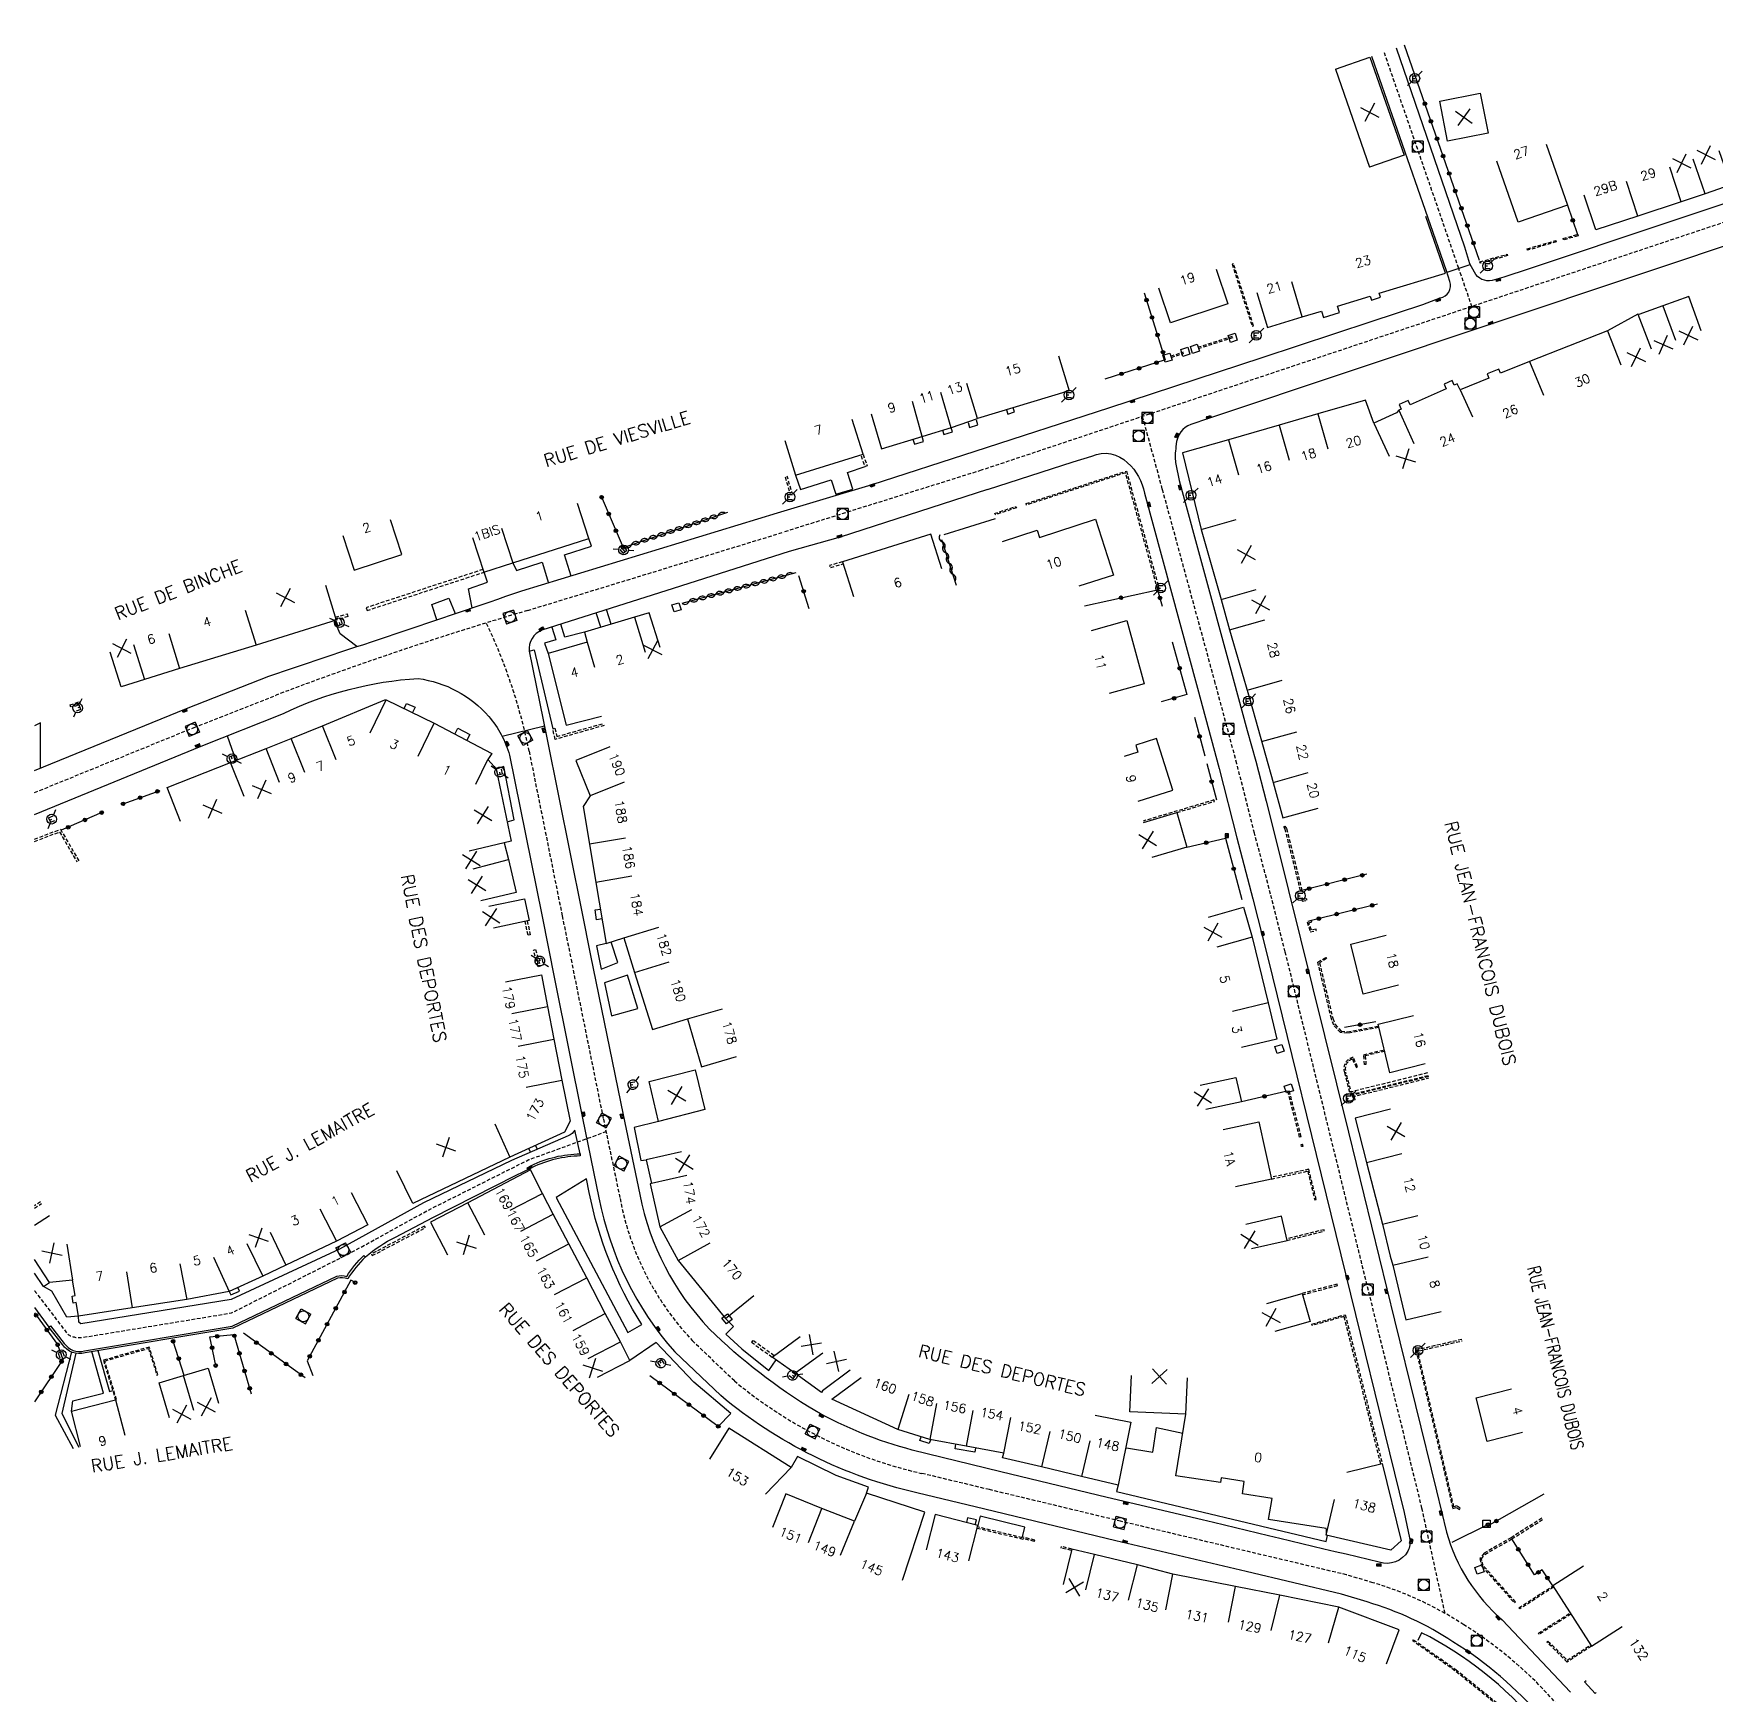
# Model space of a CAD drawing. Header units: millimetres. Extents: x 150000 to 151000, y 127999 to 129000.
# Drawn here: x 149999.9 to 150230.3, y 128436.1 to 128663.8 of the extents above; entities that cross this region are included whole.
import ezdxf
from ezdxf.enums import TextEntityAlignment as Align

# ---------------------------------------------------------------- set-up
doc = ezdxf.new("R2010")
doc.units = ezdxf.units.MM
doc.linetypes.add('DASHED', pattern=[0.75, 0.5, -0.25])
doc.layers.get('0').update_dxf_attribs({"linetype": 'CONTINUOUS'})
for name, color, linetype in [('W0001', 6, 'DASHED'), ('W0008', 7, 'CONTINUOUS'), ('W0017', 7, 'CONTINUOUS'), ('W0100', 7, 'CONTINUOUS'), ('W0112', 1, 'DASHED'), ('W0310', 3, 'CONTINUOUS'), ('W0322', 7, 'CONTINUOUS'), ('W0330', 7, 'CONTINUOUS'), ('W0334', 7, 'CONTINUOUS'), ('W0400', 7, 'CONTINUOUS'), ('W0420', 7, 'CONTINUOUS'), ('W0471', 7, 'CONTINUOUS'), ('W0984', 7, 'CONTINUOUS'), ('W0989', 7, 'CONTINUOUS'), ('W0991', 7, 'CONTINUOUS'), ('W1102', 7, 'CONTINUOUS')]:
    doc.layers.add(name, color=color, linetype=linetype)
doc.styles.get("Standard").update_dxf_attribs({"font": 'romans.shx', "width": 0.85})

# ---------------------------------------------------------------- blocks, each defined once
blk = doc.blocks.new('t991o')
at = {"color": 0, "linetype": 'Continuous'}
for p, q in [((-1, 1), (1, -1)), ((-1, -1), (1, 1))]:
    blk.add_line(p, q, dxfattribs=at)
blk = doc.blocks.new('t322o')
at = {"color": 0, "linetype": 'Continuous'}
for radius in [0.25, 0.15]:
    blk.add_circle((0, 0), radius, dxfattribs=at)
blk = doc.blocks.new('T471')
for p, q in [((-0.333334, 0.333334), (-0.333334, -0.333334)), ((-0.333334, 0.333334), (0.333334, 0.333334)), ((-0.333334, 0), (0, 0)), ((0.500001, 0.500001), (1.000002, 1.000002)), ((-0.500001, -0.500001), (-1.000002, -1.000002)), ((-0.333334, -0.333334), (0.333334, -0.333334))]:
    blk.add_line(p, q)
blk.add_ellipse((0, 0), major_axis=(0.471405, 0.471405), ratio=1, start_param=5.4977871438, end_param=11.780972451)
blk = doc.blocks.new('T400')
for p, q in [((-0.15, 0.3), (0.15, 0.3)), ((-0.15, -0.25), (-0.15, 0.3)), ((-0.15, 0.15), (0.15, 0.15)), ((-0.15, 0), (0.15, 0)), ((0.15, 0.3), (0.15, -0.25)), ((-0.15, -0.15), (0.15, -0.15)), ((-0.15, -0.25), (-0.15, -0.3)), ((-0.15, -0.3), (0.15, -0.3)), ((0.15, -0.3), (0.15, -0.25))]:
    blk.add_line(p, q)
blk = doc.blocks.new('T420')
for p, q in [((0.75, 0.75), (-0.75, 0.75)), ((-0.75, 0.75), (-0.75, -0.75)), ((0.75, 0.75), (0.75, -0.75)), ((0.75, -0.75), (-0.75, -0.75))]:
    blk.add_line(p, q)
blk.add_ellipse((0, 0), major_axis=(-0.53, 0.53), ratio=1, start_param=3.926991, end_param=10.210176)
blk = doc.blocks.new('t112o')
at = {"color": 0, "linetype": 'Continuous'}
for p, q in [((-0.5, 0.5), (0.5, 0.5)), ((-0.5, -0.5), (-0.5, 0.5)), ((0.5, 0.5), (0.5, -0.5)), ((0.5, -0.5), (-0.5, -0.5))]:
    blk.add_line(p, q, dxfattribs=at)
blk = doc.blocks.new('t310o')
at = {"color": 0, "linetype": 'Continuous'}
for centre, start, end in [((-0.5, 0.38), 216.8699, 323.1304), ((0.5, -0.37), 36.8699, 143.1303)]:
    blk.add_arc(centre, 0.625, start, end, dxfattribs=at)
blk = doc.blocks.new('t330o')
at = {"color": 0, "linetype": 'Continuous'}
for p, q in [((0.25, -0.25), (-0.25, 0.25)), ((-0.25, -0.25), (0.25, 0.25)), ((-0.25, 0.25), (-0.25, -0.25)), ((0.25, 0.25), (-0.25, 0.25)), ((0.25, -0.25), (0.25, 0.25)), ((-0.25, -0.25), (0.25, -0.25)), ((-0.25, -0.25), (-0.25, -0.25))]:
    blk.add_line(p, q, dxfattribs=at)

msp = doc.modelspace()

# ---------------------------------------------------------------- linework, layer by layer
msp.add_line((150176.97, 128458.85), (150177.01, 128457.98))
at = {"layer": 'W0001'}
for points in [[(150925.49, 129000), (150899.54, 128981.96), (150856.27, 128951.99), (150826.38, 128930.3), (150799.24, 128909.84), (150759.98, 128881.2), (150720.33, 128854.38), (150689.6, 128834.49), (150658.57, 128815.58), (150633.9, 128801.57), (150604.6, 128784.79), (150567.76, 128765.15), (150494.52, 128731.21), (150480.69, 128725.78), (150468.63, 128717.09), (150129.73, 128603.93)], [(150196.99, 128626.3), (150195.16, 128631.61), (150184.95, 128661.22)], [(150193.28, 128447.25), (150190.12, 128461.66), (150171.38, 128537.91), (150169.37, 128545.85), (150167.17, 128554.18), (150164.75, 128563.7), (150161.8, 128574.74), (150154.58, 128601.23), (150154.54, 128601.37), (150151.83, 128611.31)]]:
    msp.add_lwpolyline(points, dxfattribs=at)
at = {"layer": 'W0001', "flags": 128}
msp.add_lwpolyline([(150129.73, 128603.93), (150102.61, 128595.44), (150102.61, 128595.44)], dxfattribs=at)
at = {"layer": 'W0001'}
for points in [[(150000, 128559.76), (150021.87, 128568.68), (150033.11, 128573.11, -0.019249), (150067.55, 128584.71), (150102.61, 128595.44)], [(150061.91, 128583.01, -0.061601), (150067.77, 128565.41), (150072.3, 128542.86), (150073.51, 128536.89), (150077.94, 128515), (150080.23, 128504.1, 0.143038), (150090.11, 128484.65, 0.143038)], [(150291.66, 128237.03), (150280.33, 128267.92), (150271.49, 128291.84), (150266.12, 128307.79), (150261.46, 128323.41, 0.008558), (150252.86, 128352.49), (150247.7, 128368.86, 0.040672), (150233.08, 128400.78, 0.049449), (150208.69, 128434.7, 0.075232), (150195.85, 128445.68, 0.072452), (150183.42, 128451.45), (150179.78, 128452.53), (150166.64, 128455.64), (150148.82, 128459.88), (150130.84, 128464.21), (150121.55, 128466.44, -0.118474), (150095.9, 128479.1), (150090.11, 128484.65)]]:
    msp.add_lwpolyline(points, format="xyb", dxfattribs=at)
at = {"layer": 'W0001', "flags": 128}
msp.add_lwpolyline([(150000, 128491.47, 0.000437), (150000.15, 128491.27), (150004.54, 128485.5, 0.182773), (150006.61, 128485.08), (150026.99, 128488.43), (150043.45, 128496.74), (150053.93, 128502.51), (150067.74, 128509.44), (150078.31, 128513.28)], format="xyb", dxfattribs=at)
at = {"layer": 'W0008'}
for p, q in [((150196, 128634.49), (150186.63, 128661.8)), ((150192.7, 128633.51), (150183.27, 128660.63))]:
    msp.add_line(p, q, dxfattribs=at)
for points in [[(150474.4, 128745.5), (150475.61, 128737.44, -0.123416), (150471.48, 128724.57, -0.085381), (150460.46, 128717.57), (150458.92, 128716.86), (150444.71, 128712), (150376.23, 128688.95), (150297.89, 128662.67), (150204.83, 128631.55), (150201.36, 128630.42), (150199.75, 128629.96, -0.343342), (150197.31, 128631.07), (150196.68, 128632.25), (150196, 128634.49)], [(150329.8, 128667.51), (150300.15, 128657.63), (150255.04, 128642.53), (150200.8, 128624.38), (150160.45, 128610.89), (150158.86, 128610.33, 0.294049), (150156.52, 128607.99, 0.025231), (150156.44, 128607.52, 0.009597), (150156.32, 128606.26, 0.027375), (150156.31, 128605.69, 0.017021), (150156.37, 128604.77), (150156.86, 128602.52), (150163.64, 128577.54), (150166.18, 128568.28), (150167.36, 128564.05), (150168.75, 128558.58), (150170.51, 128551.67), (150171.81, 128546.34), (150180.04, 128513.22), (150186.34, 128487.42), (150192.12, 128464.05), (150193.47, 128458.37, 0.145222), (150201.12, 128446.35), (150210.47, 128436.44)], [(150128.88, 128606.56), (150147.22, 128612.48), (150168.24, 128619.39), (150183.16, 128624.31), (150190.24, 128626.67), (150192.61, 128627.55, 0.455855), (150193.95, 128629.79), (150193.47, 128631.28), (150192.7, 128633.51)], [(150130.58, 128601.3), (150142.34, 128605.1), (150144.89, 128605.88, -0.317428), (150149.76, 128604.94, -0.178285), (150152.09, 128600.77), (150159.37, 128574.08), (150162.31, 128563.07), (150164.73, 128553.55), (150166.93, 128545.21), (150168.93, 128537.3), (150187.67, 128461.09), (150188.43, 128457.58, -0.144516), (150188.19, 128455.77, -0.144516)], [(150000, 128562.78), (150020.83, 128571.28), (150032.1, 128575.73, 0.001943), (150066.75, 128587.39), (150101.8, 128598.08)], [(150103.41, 128592.8), (150087.5, 128587.73), (150069.51, 128582.01, 0.336045), (150067.79, 128579.15), (150070.2, 128567.24), (150075, 128543.4), (150076.2, 128537.44), (150080.64, 128515.56), (150082.93, 128504.65, 0.143155), (150092.49, 128486.22)], [(150000, 128556.74), (150022.81, 128566.12), (150034.09, 128570.6, -0.096922), (150052.56, 128575.39, -0.181471), (150062.23, 128570.19, -0.114167), (150065.08, 128564.87), (150069.49, 128542.99), (150071.3, 128534.01), (150075.1, 128515.14), (150077.33, 128504.2, 0.132608), (150087.72, 128483.08)], [(150000, 128489.17), (150001.96, 128486.46), (150002.18, 128486.64), (150004.06, 128484.26, 0.325383), (150006.85, 128483.24), (150027.07, 128486.61), (150041.4, 128493.45, -0.151409), (150042.79, 128493.43, -0.066588), (150045.11, 128496.3), (150045.33, 128496.1, -0.066171), (150049.48, 128498.83), (150054.57, 128501.52), (150065.92, 128507.25), (150068.17, 128508.38), (150068.08, 128508.65, -0.10745), (150074.78, 128510.23), (150074.05, 128513.5, -0.16608), (150073.12, 128512.69), (150065.34, 128509.34), (150053.3, 128503.5), (150041.78, 128497.18), (150026.92, 128490.25), (150006.36, 128486.92), (150006.08, 128487.16), (150006, 128487.99), (150004.43, 128487.86), (150002.38, 128491.39), (150001.24, 128492.07), (150000, 128493.87, -0.052506)], [(150188.19, 128455.77, -0.35784), (150184.27, 128454.27, -0.001134), (150160.02, 128460.05), (150147, 128463.13), (150132.43, 128466.66), (150120.25, 128469.64, -0.065736), (150106.91, 128475.05, -0.059723), (150092.49, 128486.22)], [(150289.08, 128236.08), (150277.75, 128266.97), (150268.9, 128290.92), (150263.5, 128306.95), (150258.82, 128322.65, 0.008565), (150250.23, 128351.66), (150245.1, 128367.98, 0.04058), (150230.69, 128399.42, 0.049442), (150206.62, 128432.89, 0.075431), (150194.37, 128443.36, 0.07262), (150182.63, 128448.81), (150179.07, 128449.87), (150166.01, 128452.97), (150148.18, 128457.2), (150130.2, 128461.54), (150120.92, 128463.76, -0.119046), (150094.02, 128477.09), (150087.72, 128483.08)]]:
    msp.add_lwpolyline(points, format="xyb", dxfattribs=at)
at = {"layer": 'W0008', "flags": 128}
for points in [[(150127.93, 128610.48), (150128.13, 128609.8), (150129.26, 128610.15), (150129.06, 128610.82)], [(150133.18, 128612.23), (150133.36, 128611.62), (150134.29, 128611.92), (150134.12, 128612.51)], [(150120.37, 128608.18), (150120.57, 128607.51), (150121.83, 128607.89), (150121.63, 128608.55)], [(150124.42, 128609.41), (150124.59, 128608.84), (150125.77, 128609.21), (150125.6, 128609.77)], [(150101.8, 128598.08), (150114.78, 128601.99), (150128.88, 128606.56)], [(150104.29, 128603.25), (150104.96, 128601.28), (150109.17, 128602.6), (150109.8, 128600.65), (150112.13, 128601.35), (150111.42, 128603.61), (150113.8, 128604.43)], [(150130.58, 128601.3), (150110.38, 128594.76), (150103.41, 128592.8)]]:
    msp.add_lwpolyline(points, dxfattribs=at)
at = {"layer": 'W0017', "flags": 128}
msp.add_lwpolyline([(150131.62, 128597.27), (150124.6, 128595.07)], dxfattribs=at)
at = {"layer": 'W0100'}
for p, q in [((150178.27, 128658.89), (150182.95, 128645.49)), ((150197.56, 128476.8), (150202.41, 128478.01)), ((150199.05, 128470.82), (150197.56, 128476.8)), ((150203.9, 128472.03), (150199.05, 128470.82))]:
    msp.add_line(p, q, dxfattribs=at)
for points in [[(150178.27, 128658.89), (150182.99, 128660.54), (150187.67, 128647.14), (150182.95, 128645.49)], [(150207.13, 128648.61), (150210.06, 128640.28), (150203.3, 128637.96), (150200.36, 128646.29)], [(150230.81, 128647.77), (150232.43, 128643.04), (150228.92, 128641.83), (150225.65, 128640.72), (150219.69, 128638.78), (150213.93, 128636.87), (150212.36, 128641.62)], [(150167.51, 128628.29), (150168.96, 128623.51), (150173.72, 128624.95), (150176.34, 128625.76), (150176.62, 128624.85), (150178.83, 128625.54), (150178.55, 128626.44), (150183.03, 128627.81), (150183.2, 128627.25), (150184.43, 128627.64), (150184.26, 128628.19), (150193.33, 128630.97), (150190.63, 128638.71)], [(150161.91, 128631.49), (150163.5, 128626.75), (150155.66, 128624.13), (150154.07, 128628.87)], [(150228.4, 128623.06), (150226.71, 128627.77), (150223.14, 128626.49), (150219.82, 128625.3), (150219.69, 128625.31), (150215.54, 128623.05), (150204.87, 128618.86), (150200.86, 128617.22), (150200.63, 128617.79), (150199.06, 128617.14), (150199.29, 128616.57), (150195.35, 128614.96), (150194.96, 128615.78), (150194.54, 128615.6), (150194.25, 128616.24), (150193.16, 128615.74), (150193.45, 128615.1), (150188.52, 128612.88), (150188.25, 128613.48), (150187.01, 128612.94), (150187.29, 128612.32), (150186.96, 128612.17), (150186.63, 128611.82), (150183.52, 128610.39), (150182.38, 128613.56), (150175.83, 128611.66), (150170.53, 128610.12), (150163.59, 128608.11), (150157.32, 128606.32), (150159.84, 128595.79), (150162.6, 128586.23), (150163.76, 128582.06), (150166.56, 128572.37), (150169.71, 128561.14), (150171.07, 128556.27), (150175.89, 128557.62)], [(150140.32, 128619.63), (150141.78, 128614.84), (150129.23, 128611.02), (150127.77, 128615.81)], [(150060.01, 128594.7), (150061.56, 128589.95), (150065.54, 128591.25), (150075.94, 128594.6), (150074.41, 128599.36)], [(150042.23, 128595.01), (150043.78, 128590.25), (150050.32, 128592.38), (150048.77, 128597.14)], [(150132.63, 128594.16), (150137.4, 128595.7), (150137.72, 128594.73), (150145.37, 128597.21), (150147.84, 128589.57), (150143.09, 128588.03)], [(150039.85, 128588.17), (150041.34, 128583.4), (150030.36, 128579.97), (150019.86, 128576.77), (150015.05, 128575.26), (150011.86, 128574.25), (150010.35, 128579.02)], [(150085.71, 128579.64), (150084.22, 128584.41), (150082.23, 128583.79), (150075.36, 128581.74), (150075.72, 128580.37), (150070.37, 128578.82), (150072.84, 128569), (150077.69, 128570.22)], [(150144.85, 128581.99), (150149.66, 128583.33), (150152.07, 128574.67), (150147.26, 128573.33)], [(150020.01, 128555.78), (150018.17, 128560.43), (150026.87, 128563.87), (150031.72, 128565.78), (150035.16, 128567.15), (150039.45, 128568.89), (150047.98, 128572.46), (150048.2, 128572.46), (150054.77, 128569.25), (150062.66, 128565.13), (150062.1, 128564.28), (150062.99, 128563.32), (150063.25, 128562.95), (150065.33, 128553.09), (150064.34, 128552.86), (150064.95, 128550.59), (150066.01, 128546.04), (150061.14, 128544.91)], [(150151.22, 128558.59), (150155.99, 128560.1), (150153.76, 128567.15), (150150.9, 128566.25), (150151.2, 128565.29), (150149.3, 128564.69)], [(150078.83, 128566.03), (150074.19, 128564.17), (150076.14, 128559.3), (150075.17, 128557.85), (150076.03, 128552.69), (150076.93, 128547.45), (150078.34, 128539.05), (150080.76, 128539.84), (150082.2, 128535.11), (150084.7, 128527.27), (150089.47, 128528.73), (150091.39, 128522.15), (150096.19, 128523.56)], [(150151.97, 128555.66), (150156.53, 128557.02), (150157.91, 128552.25), (150153.11, 128550.85)], [(150062.26, 128544.17), (150067.15, 128545.2), (150067.78, 128542.22), (150062.88, 128541.18)], [(150160.87, 128542.67), (150165.68, 128544.03), (150166.84, 128539.92), (150169.03, 128530.92), (150170.23, 128525.96), (150165.37, 128524.79)], [(150186.92, 128533.34), (150182.06, 128532.14), (150180.37, 128538.99), (150185.23, 128540.19)], [(150064.55, 128533.81), (150069.45, 128534.78), (150070.3, 128530.45), (150071.17, 128525.94), (150072.27, 128520.32), (150073.4, 128514.7), (150072.61, 128513.2), (150065.14, 128509.79), (150051.83, 128503.41), (150049.66, 128507.92)], [(150190.57, 128522.56), (150185.71, 128521.36), (150184.11, 128528.03), (150188.97, 128529.22)], [(150159.71, 128519.67), (150164.6, 128520.72), (150165.4, 128517.35), (150160.51, 128516.3)], [(150185.79, 128516.35), (150180.95, 128515.11), (150182.51, 128509.04), (150184.71, 128500.6), (150185.78, 128496.22), (150186.11, 128494.99), (150187.9, 128487.48), (150192.76, 128488.64)], [(150162.89, 128513.56), (150167.78, 128514.62), (150169.48, 128506.78), (150164.59, 128505.72)], [(150088.67, 128510.51), (150083.79, 128509.41), (150084.53, 128506.16), (150084.38, 128506.13), (150085.69, 128500.21), (150088.2, 128495.62), (150094.68, 128487.65), (150098.56, 128490.81)], [(150077.14, 128479.63), (150081.59, 128481.91), (150080.29, 128484.45), (150078.21, 128488.36), (150075.68, 128493.25), (150073.22, 128497.89), (150071.07, 128501.98), (150069.61, 128504.8), (150067.94, 128508.03), (150059.39, 128503.51), (150054.27, 128500.85), (150056.58, 128496.41)], [(150043.39, 128504.95), (150045.69, 128500.51), (150041.37, 128498.28), (150034.41, 128494.98), (150031.28, 128493.46), (150026.66, 128491.37), (150020.85, 128490.26), (150013.36, 128489.11), (150006, 128487.99), (150005.71, 128489.84), (150005.29, 128489.77), (150005.15, 128490.74), (150005.55, 128490.81), (150005.22, 128492.91), (150002.04, 128492.62), (150000, 128495.75)], [(150000, 128500.45), (150002.03, 128501.78)], [(150166.76, 128497.25), (150171.63, 128498.37), (150170.87, 128501.68), (150166, 128500.55)], [(150168.88, 128489.73), (150173.68, 128491.11), (150174.78, 128487.27), (150169.98, 128485.89)], [(150111.78, 128480.59), (150107.98, 128477.77), (150107.82, 128477.54), (150104.2, 128480.17), (150101.08, 128482.38), (150104.89, 128485.2)], [(150018.49, 128474.07), (150017.08, 128478.87), (150020.41, 128479.85), (150023.79, 128480.84), (150025.2, 128476.04)], [(150145.32, 128474.42), (150150.23, 128473.44), (150148.49, 128464.83), (150143.46, 128466.02), (150137.98, 128467.33), (150132.66, 128468.59), (150132.84, 128469.19), (150127.67, 128470.16), (150122.68, 128471.06), (150118.28, 128472.46), (150109.26, 128476.59), (150113.28, 128479.56)], [(150176.97, 128458.85), (150176.97, 128458.86), (150169.11, 128460.12), (150169.59, 128462.99), (150165.51, 128463.63), (150165.77, 128465.31), (150162.59, 128465.81), (150162.49, 128465.17), (150156.37, 128466.12), (150157.78, 128474.53), (150150.09, 128474.88), (150150.32, 128479.87)], [(150006.29, 128470.11), (150005.04, 128474.95), (150011.1, 128476.51), (150012.35, 128471.67)], [(150100.14, 128463.57), (150103.7, 128467.23), (150095.14, 128472.63), (150092.47, 128468.4)], [(150179.82, 128466.6), (150184.67, 128467.79), (150187.27, 128457.21), (150185.86, 128455.93), (150177.01, 128457.98), (150178.14, 128462.85)], [(150118.94, 128451.81), (150121.99, 128461.12), (150114, 128463.74), (150112.34, 128459.87), (150107.9, 128461.61), (150102.97, 128463.65), (150101.14, 128459)], [(150128.04, 128454.46), (150129.27, 128459.31), (150123.43, 128460.79), (150122.2, 128455.94)], [(150185.26, 128440.32), (150187.01, 128445.01), (150178.71, 128448.1), (150170.62, 128449.74), (150164.59, 128450.95), (150155.96, 128452.63), (150151.15, 128453.88), (150145.25, 128455.31), (150142.15, 128456.07), (150140.97, 128451.21)], [(150212.24, 128453.71), (150208.04, 128451), (150213.34, 128442.75), (150217.55, 128445.46)]]:
    msp.add_lwpolyline(points, dxfattribs=at)
for points in [[(150199.17, 128650.14), (150193.61, 128649.06), (150192.55, 128654.54), (150198.1, 128655.62)], [(150091.84, 128516.33), (150085.52, 128514.69), (150084.2, 128520.13), (150090.53, 128521.77)]]:
    msp.add_lwpolyline(points, close=True, dxfattribs=at)
at = {"layer": 'W0100', "flags": 128}
for points in [[(150102.81, 128608.02), (150104.29, 128603.25), (150113.54, 128606.12), (150112.05, 128610.89)], [(150114.62, 128611.68), (150116.05, 128606.89), (150121.77, 128608.59), (150125.67, 128609.8), (150129.23, 128611.02)], [(150124.34, 128590.42), (150122.84, 128595.19), (150110.7, 128591.39), (150112.2, 128586.62)]]:
    msp.add_lwpolyline(points, dxfattribs=at)
at = {"layer": 'W0112'}
for p, q in [((150164.13, 128622.28), (150159.47, 128620.79)), ((150155.7, 128619.59), (150157.44, 128620.15)), ((150155.76, 128619.4), (150157.5, 128619.96)), ((150164.19, 128622.09), (150159.53, 128620.6)), ((150190.88, 128521.32), (150180.4, 128518.73)), ((150190.97, 128520.94), (150180.5, 128518.36)), ((150171.96, 128518.81), (150171.76, 128518.76)), ((150173.36, 128512.52), (150171.76, 128518.76)), ((150173.56, 128512.57), (150171.96, 128518.81)), ((150173.56, 128512.57), (150173.36, 128512.52)), ((150173.57, 128511.52), (150173.77, 128511.56)), ((150173.83, 128511.26), (150173.77, 128511.56)), ((150173.63, 128511.22), (150173.57, 128511.52)), ((150173.83, 128511.26), (150173.63, 128511.22))]:
    msp.add_line(p, q, dxfattribs=at)
for points in [[(150209.5, 128635.5), (150209.45, 128635.69), (150211.46, 128636.25), (150211.51, 128636.06)], [(150204.6, 128634.09), (150204.55, 128634.28), (150208.47, 128635.43), (150208.52, 128635.24)], [(150164.28, 128632.25), (150164.09, 128632.19), (150166.86, 128623.67), (150167.05, 128623.73)], [(150198.09, 128632.3), (150198.04, 128632.49), (150201.81, 128633.55), (150201.86, 128633.36)], [(150153.91, 128587.58), (150149.49, 128603.58), (150135.94, 128599.17), (150135.88, 128599.36), (150149.63, 128603.83), (150154.11, 128587.63)], [(150004.87, 128571.76), (150006.12, 128572.22), (150006.22, 128571.94), (150004.97, 128571.48)], [(150171.34, 128555.15), (150171.56, 128554.81), (150173.67, 128546.35), (150173.48, 128546.31), (150171.38, 128554.73), (150171.17, 128555.04)], [(150174.32, 128545.2), (150173.85, 128545.11), (150173.81, 128545.27), (150173.61, 128545.22), (150173.71, 128544.88), (150174.35, 128545)], [(150175.6, 128541.03), (150174.96, 128540.91), (150174.62, 128541.9), (150175.04, 128542.04), (150174.97, 128542.23), (150174.37, 128542.03), (150174.82, 128540.68), (150175.64, 128540.84)], [(150068.99, 128535.87), (150068.37, 128538.17), (150068.66, 128538.25), (150069.28, 128535.95)], [(150046.28, 128496.29), (150053.55, 128500.11), (150053.43, 128500.33), (150046.16, 128496.51)], [(150016.91, 128479.94), (150015.71, 128483.75), (150009.43, 128481.94), (150011.1, 128476.51), (150011.24, 128476.55), (150009.62, 128481.84), (150015.61, 128483.57), (150016.76, 128479.89)], [(150189.31, 128483.34), (150194.34, 128461.63), (150194.84, 128461.75), (150195.26, 128461.49), (150195.36, 128461.66), (150194.87, 128461.97), (150194.49, 128461.87), (150189.5, 128483.39)], [(150205.12, 128430.9), (150194.63, 128439.39), (150188.85, 128443.47), (150188.97, 128443.64), (150194.75, 128439.55), (150205.25, 128431.05)]]:
    msp.add_lwpolyline(points, close=True, dxfattribs=at)
at = {"layer": 'W0112', "flags": 128}
for points in [[(150113.54, 128606.12), (150114.09, 128604.53), (150113.8, 128604.43), (150113.25, 128606.03)], [(150102.85, 128603.03), (150103.5, 128600.81), (150103.79, 128600.89), (150103.14, 128603.11)], [(150110.7, 128591.39), (150108.93, 128590.87), (150109.01, 128590.58), (150110.79, 128591.1)]]:
    msp.add_lwpolyline(points, dxfattribs=at)
at = {"layer": 'W0112'}
for points in [[(150131.52, 128598.01), (150134.48, 128598.97), (150134.54, 128598.78), (150131.59, 128597.82)], [(150061.44, 128590.33), (150045.44, 128585.09), (150045.57, 128584.71), (150061.56, 128589.95)], [(150041.22, 128583.78), (150042.83, 128584.25), (150042.94, 128583.87), (150041.34, 128583.4)], [(150078.06, 128568.95), (150071.34, 128567.05), (150071.01, 128568.49), (150071.3, 128568.56), (150071.56, 128567.43), (150077.98, 128569.24)], [(150156.53, 128557.02), (150161.67, 128558.55), (150161.62, 128558.74), (150151.92, 128555.85)], [(150000, 128553.36), (150003.55, 128554.73), (150006.07, 128550.39)], [(150000, 128553.04), (150003.42, 128554.36), (150005.81, 128550.24)], [(150067.51, 128542.16), (150067.92, 128540.26), (150067.62, 128540.2), (150067.22, 128542.1)], [(150184.22, 128527.56), (150179.92, 128526.76), (150178.94, 128526.85), (150178.05, 128527.85), (150177.71, 128528.75), (150175.85, 128536.51), (150176.94, 128537.16), (150177.04, 128536.99), (150176.08, 128536.41), (150177.9, 128528.81), (150178.22, 128527.96), (150179.04, 128527.04), (150179.91, 128526.96), (150184.18, 128527.76)], [(150185.01, 128524.3), (150182.35, 128523.67), (150182.45, 128522.48), (150182.25, 128522.46), (150182.14, 128523.82), (150184.96, 128524.5)], [(150191, 128520.83), (150180.53, 128518.25), (150180.57, 128518.05), (150191.04, 128520.64)], [(150169.48, 128506.78), (150174.46, 128507.86), (150175.43, 128503.94), (150175.63, 128503.99), (150174.6, 128508.12), (150169.43, 128507)], [(150000.81, 128503.66), (150000, 128503.13)], [(150000, 128502.79), (150000.96, 128503.42)], [(150171.63, 128498.37), (150176.74, 128499.64), (150176.7, 128499.84), (150171.58, 128498.57)], [(150173.73, 128490.92), (150178.55, 128492.18), (150178.5, 128492.37), (150173.68, 128491.11)], [(150184.48, 128467.74), (150179.46, 128487.94), (150175.09, 128486.72), (150175.09, 128486.72), (150175.09, 128486.72), (150175.04, 128486.91), (150179.61, 128488.19), (150184.67, 128467.79)], [(150101.34, 128482.57), (150098.41, 128484.67), (150098.23, 128484.42), (150101.08, 128482.38)], [(150195.58, 128484.79), (150189.66, 128483.42), (150189.71, 128483.23), (150195.63, 128484.6)], [(150137.02, 128457.11), (150135.52, 128457.49), (150135.48, 128457.38), (150129.16, 128458.9)], [(150137.02, 128457.11), (150137.07, 128457.3), (150135.38, 128457.73), (150135.35, 128457.62), (150129.2, 128459.1)], [(150206.55, 128460.29), (150202.32, 128457.62), (150198.62, 128455.49), (150198.04, 128454.76), (150198.33, 128453.69), (150202.79, 128448.68), (150202.94, 128448.82), (150198.51, 128453.79), (150198.26, 128454.71), (150198.75, 128455.34), (150202.43, 128457.45), (150206.66, 128460.12)], [(150142.15, 128456.07), (150140.7, 128456.4), (150140.65, 128456.2)], [(150142.1, 128455.87), (150140.65, 128456.2)], [(150208.14, 128450.83), (150203.51, 128447.85), (150203.51, 128447.85), (150203.51, 128447.85), (150203.51, 128447.85), (150203.51, 128447.85), (150203.51, 128447.85), (150203.51, 128447.85), (150203.51, 128447.85), (150203.51, 128447.85), (150203.51, 128447.85), (150203.51, 128447.85), (150203.51, 128447.85), (150203.4, 128448.01), (150208.04, 128451)], [(150210.52, 128447.14), (150206.19, 128444.36), (150206.08, 128444.53), (150210.41, 128447.31)], [(150213.34, 128442.75), (150210, 128440.58), (150207.24, 128443.31), (150207.24, 128443.31), (150207.38, 128443.45), (150210.03, 128440.83), (150213.24, 128442.92)]]:
    msp.add_lwpolyline(points, dxfattribs=at)
msp.add_lwpolyline([(150181.3, 128522.17), (150180.7, 128523.46, 0.465372), (150179.51, 128521.37), (150180.3, 128518.31), (150180.5, 128518.36), (150179.7, 128521.43, -0.434097), (150180.59, 128523.23), (150181.12, 128522.09)], format="xyb", close=True, dxfattribs=at)
at = {"layer": 'W0310'}
for points in [[(150080.64, 128593.34), (150095.01, 128598.18)], [(150104.3, 128589.87), (150088.7, 128585.69)]]:
    msp.add_lwpolyline(points, dxfattribs=at)
at = {"layer": 'W0310', "flags": 128}
msp.add_lwpolyline([(150124.26, 128594.44), (150126.31, 128588.19)], dxfattribs=at)
at = {"layer": 'W0322'}
for p, q in [((150198.01, 128632.69), (150187.72, 128662.18)), ((150210.06, 128640.28), (150211.45, 128636.25)), ((150155.91, 128580.41), (150157.92, 128573.2)), ((150157.92, 128573.2), (150154.38, 128572.18)), ((150158.94, 128570.11), (150160.36, 128564.79)), ((150160.64, 128563.76), (150161.96, 128558.75)), ((150182.56, 128548.56), (150173.67, 128546.35)), ((150184.01, 128544.48), (150174.97, 128542.23)), ((150183.78, 128528.34), (150179.49, 128527.54)), ((150171.66, 128518.84), (150165.4, 128517.35)), ((150206.84, 128463.61), (150199, 128459.15))]:
    msp.add_line(p, q, dxfattribs=at)
for points in [[(150152.06, 128628.25), (150154.95, 128619.05), (150146.67, 128616.41)], [(150077.64, 128600.4), (150080.64, 128593.34)], [(150143.86, 128585.37), (150153.9, 128587.56), (150154.53, 128585.31)], [(150012.12, 128558.21), (150017.2, 128560.05)], [(150009.2, 128557.01), (150003.64, 128554.58)], [(150157.91, 128552.25), (150163.19, 128553.5), (150165.44, 128545.09)], [(150043.92, 128492.59), (150043.35, 128492.9), (150037.37, 128481.86), (150038.11, 128479.83)], [(150000, 128488.42), (150003.15, 128484.1), (150003.89, 128482.06), (150000, 128476.24)], [(150020.5, 128479.87), (150018.99, 128484.55)], [(150024.82, 128481.21), (150024.04, 128485.13), (150027.32, 128485.48), (150029.7, 128477.36)], [(150037.09, 128479.53), (150028.62, 128485.65)], [(150093.68, 128472.88), (150084.31, 128479.81)], [(150208.04, 128451), (150206.61, 128453.22), (150205.54, 128452.52), (150202.43, 128457.45)]]:
    msp.add_lwpolyline(points, dxfattribs=at)
at = {"layer": 'W0322', "flags": 128}
msp.add_lwpolyline([(150106.14, 128584.95), (150104.71, 128589.48)], dxfattribs=at)
at = {"layer": 'W0334'}
msp.add_line((150193.58, 128631.07), (150196.74, 128632.15), dxfattribs=at)
for points in [[(150073.51, 128589.41), (150072.6, 128592.35), (150076.31, 128593.52), (150075.94, 128594.6)], [(150059.97, 128585.08), (150059.47, 128587.66), (150062.05, 128588.58), (150061.59, 128589.96)], [(150065.54, 128591.25), (150066.02, 128590.19), (150069.56, 128591.33), (150070.44, 128588.47)], [(150055.13, 128583.44), (150054.46, 128585.55), (150056.79, 128586.38), (150057.62, 128584.29)], [(150044.18, 128579.76), (150041.87, 128581.51), (150041.12, 128583.33)], [(150077.6, 128582.41), (150076.95, 128584.38)], [(150079.01, 128582.83), (150078.37, 128584.83)], [(150070.86, 128582.44), (150071.45, 128580.7), (150069.9, 128580.25), (150070.37, 128578.82)], [(150075.36, 128581.74), (150072.67, 128581.07), (150072.12, 128582.84)], [(150067.79, 128579.15), (150068.46, 128579.31), (150071.01, 128568.49)], [(150050.63, 128571.27), (150050.98, 128571.98), (150052.14, 128571.45), (150051.78, 128570.71)], [(150000.81, 128563.11), (150000.8, 128569.33), (150000, 128568.91)], [(150026.37, 128567.54), (150027.56, 128564.14)], [(150057.6, 128567.77), (150058.02, 128568.57), (150059.64, 128567.71), (150059.23, 128566.92)], [(150064.07, 128567.48), (150069.87, 128568.88)], [(150064.78, 128555.73), (150065.72, 128556), (150064.29, 128563.33), (150063.25, 128562.95)], [(150077.77, 128542.44), (150077.02, 128542.31), (150076.8, 128543.66), (150077.54, 128543.78)], [(150078.34, 128539.05), (150077.02, 128538.76), (150077.63, 128535.55), (150077.65, 128535.54), (150079.92, 128536.44), (150079, 128539.27)], [(150085.52, 128514.69), (150082.15, 128513.85), (150083.06, 128509.31), (150083.79, 128509.41)], [(150001.24, 128492.07), (150002.04, 128492.62)], [(150026.68, 128491.38), (150026.89, 128490.9), (150028.06, 128491.42), (150027.84, 128491.9)], [(150094.68, 128487.65), (150095.76, 128486.58), (150094.72, 128485.54), (150096.94, 128483.53), (150100.6, 128480.54), (150101.64, 128481.99)], [(150093.68, 128472.88), (150095.41, 128474.65), (150090.36, 128478.93), (150085.16, 128484.36), (150081.59, 128481.91)], [(150005.06, 128483.08), (150002.84, 128474.4), (150005.27, 128469.84)], [(150005.65, 128482.9), (150003.73, 128474.66), (150006.08, 128470.05)], [(150005.04, 128474.95), (150005.23, 128476.38), (150009.43, 128477.45), (150007.86, 128483.12)], [(150008.69, 128483.26), (150010.26, 128477.67), (150010.71, 128477.78)], [(150149.65, 128469.93), (150153.22, 128469.36), (150153.73, 128472.73), (150157.35, 128471.95)], [(150122.75, 128471.04), (150122.58, 128470.51), (150121.33, 128470.93), (150121.49, 128471.44)], [(150128.96, 128469.92), (150128.86, 128469.36), (150126.14, 128469.81), (150126.25, 128470.42)], [(150114, 128463.74), (150114.29, 128464.53), (150109.85, 128466.15), (150104.55, 128468.76), (150103.7, 128467.23)], [(150148.49, 128464.83), (150148.26, 128463.93), (150176.97, 128457.11), (150177.19, 128457.94)], [(150128.91, 128459.4), (150129.08, 128460.07), (150127.86, 128460.36), (150127.69, 128459.71)], [(150135.38, 128457.73), (150135.68, 128459.08), (150129.57, 128460.56), (150129.2, 128459.1)], [(150194.28, 128456.99), (150199.15, 128459.41)], [(150214.01, 128436.42), (150213.84, 128436.28), (150212.4, 128437.88), (150212.64, 128438.04)]]:
    msp.add_lwpolyline(points, dxfattribs=at)
msp.add_lwpolyline([(150082.67, 128530.15), (150081.26, 128534.73), (150078.12, 128533.69), (150079.05, 128529.13)], close=True, dxfattribs=at)
at = {"layer": 'W0334', "flags": 128}
for points in [[(150067.98, 128510.48), (150067.75, 128510.98)], [(150068.9, 128510.88), (150068.66, 128511.4)]]:
    msp.add_lwpolyline(points, dxfattribs=at)
at = {"layer": 'W0334'}
for points in [[(150074.78, 128510.23), (150074.78, 128509.94, 0.103457), (150068.17, 128508.38)], [(150045.33, 128496.1, 0.066016), (150042.92, 128493.08, 0.176694), (150041.5, 128493.18), (150027.16, 128486.33), (150006.92, 128482.96, -0.322611), (150003.83, 128484.09), (150001.96, 128486.46)], [(150205.95, 128432.03, 0.101186), (150190.04, 128444.6), (150189.56, 128443.51)]]:
    msp.add_lwpolyline(points, format="xyb", dxfattribs=at)
msp.add_lwpolyline([(150081.31, 128485.73), (150083.2, 128486.86, -0.092617), (150076.01, 128504.93), (150075.64, 128506.82), (150071.49, 128504.24)], format="xyb", close=True, dxfattribs=at)
at = {"layer": 'W1102'}
for p, q in [((150225.65, 128640.72), (150224.1, 128645.47)), ((150228.92, 128641.83), (150227.3, 128646.56)), ((150219.69, 128638.78), (150218.14, 128643.53)), ((150173.72, 128624.95), (150172.27, 128629.74)), ((150219.69, 128625.31), (150221.51, 128620.59)), ((150223.14, 128626.49), (150224.84, 128621.78)), ((150215.54, 128623.05), (150217.36, 128618.4)), ((150204.87, 128618.86), (150206.76, 128614.23)), ((150121.63, 128608.55), (150120.32, 128613.38)), ((150125.6, 128609.77), (150124.2, 128614.58)), ((150195.35, 128614.96), (150197.04, 128611.24)), ((150175.83, 128611.66), (150177.23, 128606.86)), ((150186.96, 128612.17), (150189.01, 128607.61)), ((150170.53, 128610.12), (150171.92, 128605.31)), ((150183.52, 128610.39), (150185.62, 128605.85)), ((150163.59, 128608.11), (150164.96, 128603.31)), ((150159.84, 128595.79), (150164.64, 128597.18)), ((150063.99, 128596), (150065.54, 128591.25)), ((150162.6, 128586.23), (150167.42, 128587.57)), ((150028.87, 128584.74), (150030.36, 128579.97)), ((150163.76, 128582.06), (150168.58, 128583.41)), ((150018.4, 128581.56), (150019.86, 128576.77)), ((150013.55, 128580.03), (150015.05, 128575.26)), ((150166.34, 128573.82), (150170.96, 128575.16)), ((150046, 128567.96), (150048.2, 128572.46)), ((150052.57, 128564.76), (150054.77, 128569.25)), ((150037.02, 128562.51), (150035.16, 128567.15)), ((150041.33, 128564.25), (150039.45, 128568.89)), ((150168.14, 128566.75), (150172.95, 128568.1)), ((150033.55, 128561.12), (150031.72, 128565.78)), ((150028.71, 128559.23), (150026.87, 128563.87)), ((150060.45, 128560.91), (150062.1, 128564.28)), ((150169.71, 128561.14), (150174.53, 128562.49)), ((150080.78, 128561.17), (150076.14, 128559.3)), ((150080.97, 128553.51), (150076.03, 128552.69)), ((150060.12, 128549.3), (150064.95, 128550.59)), ((150081.86, 128548.29), (150076.93, 128547.45)), ((150166.84, 128539.92), (150162.03, 128538.56)), ((150065.4, 128529.48), (150070.3, 128530.45)), ((150169.03, 128530.92), (150164.17, 128529.75)), ((150066.26, 128525), (150071.17, 128525.94)), ((150067.36, 128519.36), (150072.27, 128520.32)), ((150063.06, 128514.34), (150065.14, 128509.79)), ((150182.51, 128509.04), (150187.36, 128510.29)), ((150089.4, 128507.26), (150084.53, 128506.16)), ((150065.17, 128502.5), (150069.61, 128504.8)), ((150039.07, 128502.72), (150041.37, 128498.28)), ((150061.72, 128499.09), (150059.39, 128503.51)), ((150066.64, 128499.65), (150071.07, 128501.98)), ((150184.71, 128500.6), (150189.56, 128501.8)), ((150029.1, 128497.96), (150031.28, 128493.46)), ((150032.27, 128499.5), (150034.41, 128494.98)), ((150068.8, 128495.55), (150073.22, 128497.89)), ((150024.54, 128496.06), (150026.66, 128491.37)), ((150186.11, 128494.99), (150190.98, 128496.14)), ((150012.6, 128494.05), (150013.36, 128489.11)), ((150019.91, 128495.18), (150020.85, 128490.26)), ((150071.24, 128490.95), (150075.68, 128493.25)), ((150073.8, 128486.01), (150078.21, 128488.36)), ((150075.84, 128482.17), (150080.29, 128484.45)), ((150104.2, 128480.17), (150108, 128482.98)), ((150021.82, 128475.05), (150020.41, 128479.85)), ((150157.78, 128474.53), (150158.01, 128479.53)), ((150119.8, 128477.26), (150118.28, 128472.46)), ((150123.58, 128476.02), (150122.68, 128471.06)), ((150128.59, 128475.07), (150127.67, 128470.16)), ((150132.84, 128469.19), (150133.76, 128474.1)), ((150139.14, 128472.19), (150137.98, 128467.33)), ((150144.61, 128470.88), (150143.46, 128466.02)), ((150106.07, 128456.96), (150107.9, 128461.61)), ((150110.45, 128455.24), (150112.34, 128459.87)), ((150176.97, 128458.86), (150176.97, 128458.87)), ((150144.07, 128450.46), (150145.25, 128455.31)), ((150149.89, 128449.04), (150151.15, 128453.88)), ((150155, 128447.72), (150155.96, 128452.63)), ((150163.61, 128446.05), (150164.59, 128450.95)), ((150169.44, 128444.88), (150170.62, 128449.74)), ((150177.32, 128443.23), (150178.71, 128448.1))]:
    msp.add_line(p, q, dxfattribs=at)
at = {"layer": 'W1102', "flags": 128}
for points in [[(150082.23, 128583.79), (150083.67, 128579)], [(150075.72, 128580.37), (150076.74, 128576.93)], [(150064.34, 128552.86), (150059.55, 128551.74)], [(150080.76, 128539.84), (150085.55, 128541.29)], [(150082.2, 128535.11), (150086.98, 128536.56)], [(150089.47, 128528.73), (150094.27, 128530.13)], [(150085.69, 128500.21), (150090.07, 128502.61)], [(150004.42, 128497.85), (150005.22, 128492.91)], [(150088.2, 128495.62), (150092.59, 128498.02)]]:
    msp.add_lwpolyline(points, dxfattribs=at)

# ---------------------------------------------------------------- block references
at = {"layer": 'W0112'}
for p, rotation in [((150164.19, 128622.09), 17.44380991571645), ((150155.25, 128619.37), 17.44380991571645), ((150157.69, 128620.16), 17.44380991571645), ((150159.01, 128620.58), 17.44380991571645), ((150087.97, 128585.14), 197.6833042655626), ((150170.6, 128524.62), 17.03210603187547), ((150171.88, 128519.2), 17.03210603187547), ((150180.33, 128517.99), 13.87970774446287), ((150094.88, 128487.62), 309.1212032454987), ((150198, 128453.25), 289.457459179536)]:
    msp.add_blockref('t112o', p, dxfattribs=dict(at, rotation=rotation))
msp.add_blockref('t112o', (150198.97, 128459.51), dxfattribs=at)
at = {"layer": 'W0310'}
for p, rotation in [((150090.11, 128596.53), 18.62915647441469), ((150091.3, 128596.93), 18.62915647441469), ((150092.48, 128597.33), 18.62915647441469), ((150093.67, 128597.73), 18.62915647441469), ((150083.01, 128594.14), 18.62915647441469), ((150084.19, 128594.54), 18.62915647441469), ((150085.37, 128594.94), 18.62915647441469), ((150086.56, 128595.34), 18.62915647441469), ((150087.74, 128595.73), 18.62915647441469), ((150088.93, 128596.13), 18.62915647441469), ((150124.37, 128594.12), 288.1594999184833), ((150081.82, 128593.74), 18.62915647441469), ((150124.85, 128592.64), 288.1594999184833), ((150102.97, 128589.52), 195.0132218278407), ((150125.34, 128591.16), 288.1594999184833), ((150125.83, 128589.68), 288.1594999184833), ((150094.52, 128587.25), 195.0132218278407), ((150095.73, 128587.57), 195.0132218278407), ((150096.94, 128587.9), 195.0132218278407), ((150098.14, 128588.22), 195.0132218278407), ((150099.35, 128588.54), 195.0132218278407), ((150100.56, 128588.87), 195.0132218278407), ((150101.76, 128589.19), 195.0132218278407), ((150089.69, 128585.95), 195.0132218278407), ((150090.9, 128586.28), 195.0132218278407), ((150092.11, 128586.6), 195.0132218278407), ((150093.31, 128586.93), 195.0132218278407)]:
    msp.add_blockref('t310o', p, dxfattribs=dict(at, rotation=rotation))
at = {"layer": 'W0322'}
for p in [(150190.52, 128654.16), (150191.35, 128651.77), (150192.19, 128649.38), (150193.02, 128647), (150193.85, 128644.61), (150194.68, 128642.23), (150195.52, 128639.85), (150210.79, 128638.17), (150196.35, 128637.46), (150197.18, 128635.08), (150152.38, 128627.25), (150153.13, 128624.87), (150153.88, 128622.48), (150154.63, 128620.1), (150151.35, 128617.9), (150153.73, 128618.66), (150148.96, 128617.15), (150148.88, 128586.46), (150154.22, 128586.43), (150156.92, 128576.8), (150156.15, 128572.69), (150159.65, 128567.45), (150161.3, 128561.25), (150160.55, 128552.88), (150164.32, 128549.3), (150181.95, 128548.41), (150174.67, 128546.6), (150177.1, 128547.2), (150179.52, 128547.81), (150180.85, 128543.69), (150183.28, 128544.29), (150176, 128542.48), (150178.43, 128543.09), (150181.63, 128527.94), (150168.53, 128518.1), (150200.31, 128459.9), (150203.33, 128456.02), (150204.66, 128453.91), (150206.07, 128452.87), (150207.32, 128452.11)]:
    msp.add_blockref('t322o', p, dxfattribs=at)
for p, rotation in [((150077.71, 128600.24), 292.9779016884497), ((150078.68, 128597.94), 292.9779016884497), ((150079.66, 128595.64), 292.9779016884497), ((150080.64, 128593.34), 292.9779016884497), ((150105.39, 128587.34), 107.5250140692863), ((150016.82, 128559.91), 19.87840252752779), ((150012.12, 128558.21), 19.87840252752779), ((150014.47, 128559.06), 19.87840252752779), ((150004.62, 128555.01), 203.6011936859556), ((150006.91, 128556.01), 203.6011936859556), ((150009.2, 128557.01), 203.6011936859556), ((150042.47, 128491.28), 241.5558929078237), ((150043.92, 128492.59), 151.5500157339917), ((150041.28, 128489.08), 241.5558929078237), ((150000.22, 128488.12), 306.0652088997407), ((150001.69, 128486.1), 306.0652088997407), ((150040.09, 128486.89), 241.5558929078237), ((150003.16, 128484.07), 290.0564209500127), ((150018.99, 128484.55), 107.9289503846687), ((150024.33, 128483.66), 101.3238782022882), ((150025.03, 128485.23), 6.100122160332742), ((150027.38, 128485.29), 286.3256782497585), ((150030.41, 128484.35), 144.1190244052587), ((150038.9, 128484.69), 241.5558929078237), ((150003.7, 128481.76), 236.2008424985086), ((150019.76, 128482.17), 107.9289503846687), ((150028.08, 128482.89), 286.3256782497585), ((150032.44, 128482.89), 144.1190244052587), ((150034.47, 128481.42), 144.1190244052587), ((150037.71, 128482.49), 241.5558929078237), ((150002.31, 128479.69), 236.2008424985086), ((150024.82, 128481.21), 359.6404606735957), ((150028.78, 128480.49), 286.3256782497585), ((150036.49, 128479.96), 144.1190244052587), ((150000.92, 128477.61), 236.2008424985086), ((150029.49, 128478.09), 286.3256782497585), ((150085.64, 128478.83), 143.475725693603), ((150087.65, 128477.34), 143.475725693603), ((150089.66, 128475.85), 143.475725693603), ((150091.67, 128474.36), 143.475725693603), ((150093.68, 128472.88), 143.475725693603), ((150199.15, 128459.41), 29.304492311115)]:
    msp.add_blockref('t322o', p, dxfattribs=dict(at, rotation=rotation))
at = {"layer": 'W0330'}
msp.add_blockref('t330o', (150163.38, 128553.85), dxfattribs=at)
at = {"layer": 'W0400'}
for p, rotation in [((150200.6, 128630.01), 104.7146651168053), ((150192.35, 128627.28), 108.9974807202142), ((150199.56, 128624.1), 108.4391912701161), ((150150.46, 128613.38), 106.1082595710105), ((150160.89, 128611.21), 288.475730563044), ((150156.5, 128608.7), 155.9416983845854), ((150114.82, 128601.87), 108.8952299999999), ((150156.98, 128601.59), 15.11935498240076), ((150152.7, 128599.22), 193.0162053479728), ((150110.33, 128594.88), 108.8952299999999), ((150059.41, 128584.72), 107.5831647193269), ((150069.45, 128582.16), 305.8599742373058), ((150020.59, 128570.97), 112.3480106066315), ((150069.78, 128568.31), 11.45940465324565), ((150022.36, 128566.2), 112.3480106066315), ((150064.75, 128566.46), 28.13190697821273), ((150168.3, 128540.45), 13.82768713129972), ((150174.46, 128535.24), 193.4115067275051), ((150075.21, 128515.69), 11.45779545160674), ((150080.46, 128515.4), 11.45779545160674), ((150067.85, 128508.34), 117.5718034029242), ((150179.9, 128493.29), 13.56070723297061), ((150185.24, 128491.41), 12.39736335650872), ((150085.43, 128486.24), 33.27134760417766), ((150107.81, 128474.34), 243.347182255013), ((150105.38, 128469.74), 243.670498027989), ((150149.52, 128462.36), 256.692484493262), ((150192.73, 128460.98), 191.2191637505706), ((150149.41, 128457.08), 256.641618539921), ((150188.64, 128457.13), 165.2290265062701), ((150184.25, 128453.88), 90), ((150200.55, 128446.64), 221.5158674218921), ((150196.42, 128442.01), 236.7133434715525)]:
    msp.add_blockref('T400', p, dxfattribs=dict(at, rotation=rotation))
at = {"layer": 'W0420'}
for p in [(150189.54, 128648.27), (150196.73, 128624.03), (150197.24, 128625.6), (150152.47, 128611.11), (150151.3, 128608.62), (150163.59, 128568.47), (150172.55, 128532.49), (150182.66, 128491.6), (150190.74, 128457.77), (150190.36, 128451.15), (150197.63, 128443.48)]:
    msp.add_blockref('T420', p, dxfattribs=at)
for p, rotation in [((150110.73, 128597.94), 359.96724), ((150065.14, 128583.81), 18.78372540666439), ((150021.6, 128568.42), 22.34801060663148), ((150067.26, 128567.23), 298.1319069782127), ((150078.03, 128514.8), 242.2079294219317), ((150080.42, 128508.89), 242.2079294219317), ((150042.32, 128497.04), 208.7566937457957), ((150036.83, 128487.96), 151.5500157339917), ((150106.62, 128472.18), 153.670498027989), ((150148.75, 128459.65), 166.692484493262)]:
    msp.add_blockref('T420', p, dxfattribs=dict(at, rotation=rotation))
at = {"layer": 'W0471'}
for p in [(150189.14, 128657.65), (150199.11, 128631.94), (150167.43, 128622.42), (150141.74, 128614.26), (150158.46, 128600.5), (150154.31, 128587.79), (150166.33, 128572.3), (150173.44, 128545.62), (150180.05, 128517.84), (150189.56, 128483.3)]:
    msp.add_blockref('T471', p, dxfattribs=at)
for p, rotation in [((150103.51, 128600.28), 359.96724), ((150080.71, 128593.02), 130.9562380150099), ((150041.77, 128583.05), 112.4806347974977), ((150005.91, 128571.35), 200.1528510190157), ((150027.04, 128564.4), 289.2476658206767), ((150063.74, 128562.57), 101.0477908888467), ((150002.35, 128556.11), 22.21286209965699), ((150069.24, 128536.67), 282.1462471038927), ((150081.99, 128519.72), 7.773873072970534), ((150003.65, 128482.71), 290.0564209500127), ((150085.81, 128481.55), 303.2713476041777), ((150103.87, 128479.86), 144.012377469724)]:
    msp.add_blockref('T471', p, dxfattribs=dict(at, rotation=rotation))
at = {"layer": 'W0991'}
for p, rotation in [((150182.97, 128653.01), 287.3106984164215), ((150195.86, 128652.34), 279.3037413240482), ((150229.05, 128647.17), 18.86835283076782), ((150225.7, 128646.02), 18.75411557045449), ((150223.19, 128621.15), 21.05583048950504), ((150226.62, 128622.42), 19.77249346636826), ((150219.45, 128619.45), 19.77249346626136), ((150187.88, 128605.5), 297.6211503648164), ((150166.03, 128592.37), 286.1043487433986), ((150034.36, 128586.46), 287.326853658006), ((150168, 128585.49), 285.5962965104648), ((150011.95, 128579.52), 287.5506367276874), ((150084.69, 128579.32), 287.3980962003486), ((150031.13, 128560.17), 291.4001969534487), ((150024.36, 128557.5), 291.5851365708498), ((150061.44, 128556.66), 13.09452440495919), ((150152.54, 128553.26), 283.3674634309536), ((150059.84, 128550.52), 13.09452440450623), ((150060.63, 128547.1), 13.09452440513954), ((150062.57, 128542.68), 11.90675244374168), ((150161.45, 128540.61), 285.8368538845215), ((150088.02, 128518.23), 14.52909931890031), ((150160.08, 128517.97), 282.2218524773883), ((150186.57, 128513.32), 284.450031384795), ((150056.36, 128511.13), 295.6130415049909), ((150089.04, 128508.89), 12.74157722854664), ((150030.68, 128498.73), 295.8844915897857), ((150002.4, 128496.65), 33.11865778291303), ((150059.15, 128497.75), 297.5116923461333), ((150166.49, 128498.46), 283.0142872875446), ((150169.43, 128487.81), 286.000236212701), ((150106.45, 128484.09), 54.62969487185752), ((150076.49, 128480.9), 27.12912351753079), ((150109.89, 128481.79), 57.63377315092259), ((150154.16, 128479.7), 87.43938171926116), ((150020.15, 128474.56), 286.3791958520455), ((150023.51, 128475.54), 286.3256782503579), ((150142.52, 128450.83), 76.39746119757054)]:
    msp.add_blockref('t991o', p, dxfattribs=dict(at, rotation=rotation))

# ---------------------------------------------------------------- texts
at = {"layer": 'W0984'}
for s, rotation, p in [('27', 19.305, (150203.74, 128647.48)), ('29', 17.692, (150221.12, 128644.5)), ('29B', 18.1242, (150215.25, 128642.58)), ('23', 15.7336, (150182.04, 128632.54)), ('19', 18.448, (150157.99, 128630.18)), ('21', 15.9134, (150169.89, 128629.02)), ('15', 15.9134, (150134.05, 128617.72)), ('13', 17.2413, (150126.09, 128615.15)), ('30', 23.7229, (150212.09, 128616.24)), ('9', 17.2413, (150117.47, 128612.53)), ('11', 17.2413, (150122.26, 128613.98)), ('26', 24.2151, (150202.22, 128612.01)), ('7', 17.2413, (150107.43, 128609.46)), ('20', 16.0852, (150180.74, 128607.84)), ('24', 22.44, (150193.62, 128608.12)), ('18', 16.3033, (150174.57, 128606.09)), ('16', 17.4195, (150168.44, 128604.31)), ('14', 17.4195, (150161.69, 128602.53)), ('10', 17.4195, (150139.66, 128591.22)), ('6', 16.5053, (150118.27, 128588.52)), ('11', 283.6709, (150146.05, 128577.66)), ('28', 283.6709, (150169.77, 128579.28)), ('26', 283.6709, (150171.95, 128571.63)), ('22', 283.6709, (150173.74, 128565.29)), ('9', 283.6709, (150150.26, 128561.64)), ('20', 283.6709, (150175.21, 128560.05)), ('18', 283.6709, (150186.07, 128536.76)), ('5', 283.6709, (150163.1, 128534.16)), ('3', 283.6709, (150164.77, 128527.27)), ('16', 283.6709, (150189.79, 128525.9)), ('1A', 283.6709, (150163.74, 128509.64)), ('12', 283.6709, (150188.4, 128506.03)), ('10', 283.6709, (150190.36, 128498.15)), ('8', 283.6709, (150191.87, 128492.39)), ('4', 283.6709, (150203.21, 128475)), ('138', 345.631, (150182.21, 128462.02)), ('2', 302.7667, (150214.89, 128449.58)), ('115', 336.3918, (150180.94, 128441.66))]:
    msp.add_text(s, height=1.25, rotation=rotation, dxfattribs=at).set_placement(p, align=Align.MIDDLE)
at = {"layer": 'W0989'}
for s, rotation, p in [('RUE DE VIESVILLE', 16.996, (150079.81, 128608.23)), ('RUE DE BINCHE', 21.5178, (150019.7, 128587.56)), ('RUE JEAN-FRANCOIS DUBOIS', 283.7587, (150198.14, 128539.08)), ('RUE DES DEPORTES', 281.3711, (150053.34, 128537.02)), ('RUE J. LEMAITRE', 28.9887, (150037.73, 128511.8)), ('RUE DES DEPORTES', 311.3245, (150071.94, 128480.6)), ('RUE DES DEPORTES', 346.5925, (150132.58, 128480.56)), ('RUE J. LEMAITRE', 9.3356, (150017.42, 128469))]:
    msp.add_text(s, height=1.75, rotation=rotation, dxfattribs=at).set_placement(p, align=Align.MIDDLE)
at = {"layer": 'W0989', "width": 0.75}
msp.add_text('RUE JEAN-FRANCOIS DUBOIS', height=1.75, rotation=283.7587, dxfattribs=at).set_placement((150208.44, 128482.26), align=Align.MIDDLE)
at = {"layer": 'W0991'}
for s, rotation, p in [('1', 17.8405, (150069.2, 128597.68)), ('2', 18.0104, (150045.5, 128596.07)), ('1BIS', 18.1636, (150062, 128595.35)), ('4', 16.9491, (150023.64, 128583.15)), ('6', 17.4586, (150015.98, 128580.79)), ('2', 16.6371, (150080.2, 128577.97)), ('4', 14.1016, (150073.97, 128576.24)), ('5', 22.7256, (150043.36, 128566.86)), ('3', 333.9719, (150049.29, 128566.36)), ('190', 291.8636, (150079.81, 128563.6)), ('9', 21.8286, (150035.28, 128561.82)), ('7', 21.9832, (150039.17, 128563.38)), ('1', 333.9719, (150056.51, 128562.83)), ('188', 279.6624, (150080.35, 128557.13)), ('186', 279.6624, (150081.41, 128550.9)), ('184', 279.6624, (150082.51, 128544.43)), ('182', 286.8609, (150086.26, 128538.93)), ('179', 281.0602, (150064.97, 128531.65)), ('180', 287.0526, (150088.19, 128532.63)), ('177', 281.0602, (150065.83, 128527.24)), ('178', 286.3161, (150095.23, 128526.84)), ('175', 281.0602, (150066.81, 128522.18)), ('173', 62.2079, (150068.58, 128516.28)), ('169', 297.9874, (150064.33, 128504.09)), ('174', 278.2027, (150089.74, 128504.94)), ('1', 27.3421, (150041.23, 128503.83)), ('167', 297.9874, (150065.91, 128501.07)), ('3', 25.3348, (150035.67, 128501.11)), ('172', 298.7244, (150091.33, 128500.32)), ('165', 297.9874, (150067.72, 128497.6)), ('5', 10.7757, (150022.23, 128495.62)), ('4', 22.6721, (150026.82, 128497.01)), ('170', 309.6232, (150095.57, 128494.42)), ('7', 9.103, (150008.91, 128493.46)), ('6', 8.7289, (150016.26, 128494.61)), ('163', 297.9874, (150070.02, 128493.25)), ('161', 297.9874, (150072.52, 128488.48)), ('159', 297.9874, (150074.82, 128484.09)), ('160', 340.5631, (150116.54, 128478.41)), ('158', 341.8752, (150121.69, 128476.64)), ('156', 349.2806, (150126.09, 128475.55)), ('154', 349.39, (150131.18, 128474.59)), ('152', 349.39, (150136.37, 128472.71)), ('150', 346.5853, (150141.87, 128471.54)), ('9', 14.4799, (150009.32, 128470.89)), ('148', 348.5994, (150147.06, 128470.39)), ('0', 350.8567, (150167.67, 128468.62)), ('153', 327.7771, (150096.31, 128465.98)), ('151', 337.499, (150103.61, 128457.98)), ('149', 338.6143, (150108.26, 128456.1)), ('145', 338.0211, (150114.7, 128453.53)), ('143', 345.787, (150125.12, 128455.2)), ('137', 346.3181, (150146.98, 128449.75)), ('135', 345.5654, (150152.45, 128448.38)), ('131', 348.9708, (150159.31, 128446.88)), ('129', 348.7027, (150166.53, 128445.46)), ('127', 348.1924, (150173.38, 128444.06)), ('132', 302.9712, (150219.84, 128442.33))]:
    msp.add_text(s, height=1.25, rotation=rotation, dxfattribs=at).set_placement(p, align=Align.MIDDLE)

doc.saveas('drawing.dxf')
